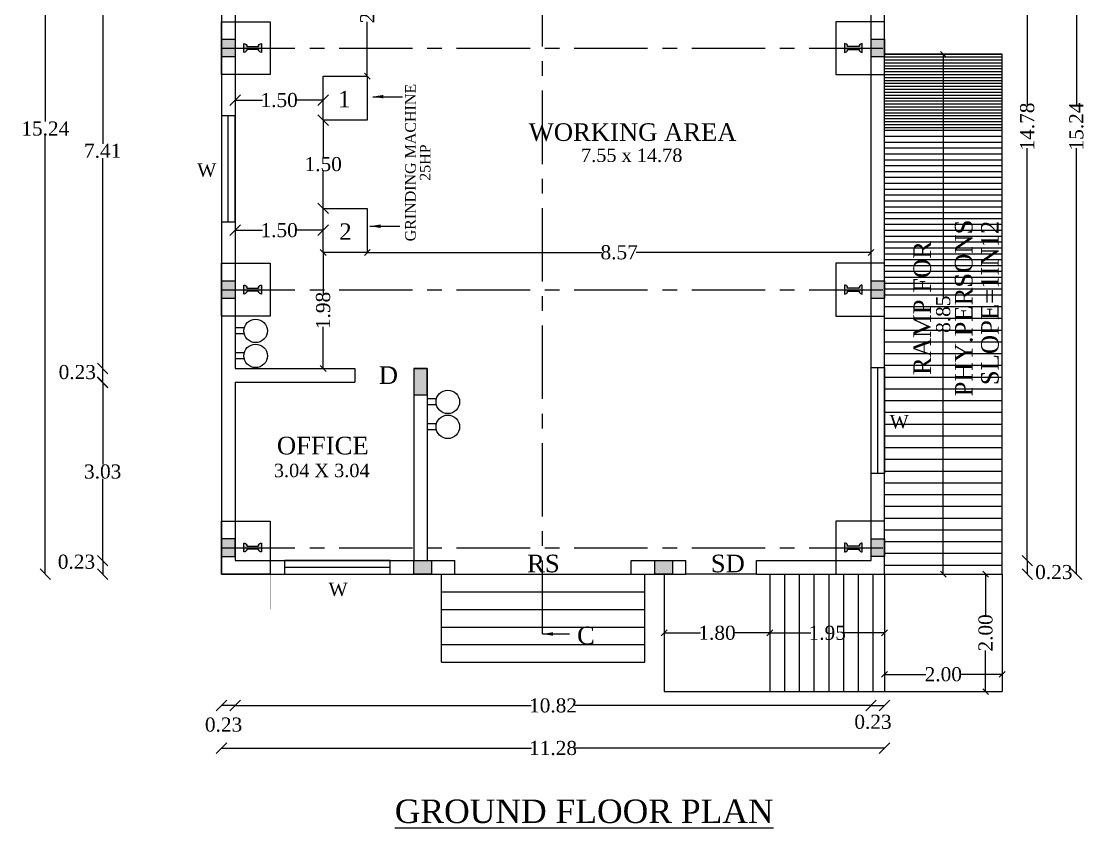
# Model space of a CAD drawing. Header units: metres. Extents: x 10791 to 12491, y -3081 to -2476.
# Drawn here: x 12421.38 to 12439.49, y -3079.96 to -3066.24 of the extents above; entities that cross this region are included whole.
import ezdxf
from ezdxf.enums import TextEntityAlignment as Align

# ---------------------------------------------------------------- set-up
doc = ezdxf.new("R2010")
doc.units = ezdxf.units.M
doc.header["$LTSCALE"] = 0.5
doc.header["$MEASUREMENT"] = 0
doc.header["$PDMODE"] = 35
doc.linetypes.add('CENTER', pattern=[2, 1.25, -0.25, 0.25, -0.25])
doc.linetypes.add('HIDDEN', pattern=[0.375, 0.25, -0.125])
doc.styles.add('Isa-', font='times.ttf')
doc.styles.get("Standard").update_dxf_attribs({"font": ''})
doc.styles.add('STYLE2', font='times.ttf')
doc.styles.get('Standard').set_extended_font_data('Arial Black')
doc.dimstyles.get("Standard").update_dxf_attribs({"dimtxt": 0.23, "dimasz": 0.18, "dimexe": 0.18, "dimexo": 0.0625, "dimgap": 0.09, "dimtad": 0, "dimtih": 1, "dimtoh": 1, "dimzin": 0, "dimdsep": 46, "dimtxsty": 'Standard', "dimblk": 'OBLIQUE', "dimcen": 0.09, "dimse1": 1, "dimse2": 1, "dimclrd": 1, "dimclrt": 3, "dimadec": 0, "dimazin": 0, "dimtfac": 1, "dimtofl": 0, "dimtmove": 0, "dimatfit": 3, "dimfxl": 0, "dimtolj": 1, "dimtzin": 0, "dimarcsym": 0})
doc.dimstyles.new('STANDARD$0', dxfattribs={"dimtxt": 0.23, "dimasz": 0.1, "dimexe": 2, "dimexo": 2, "dimgap": 0, "dimtad": 0, "dimzin": 0, "dimdsep": 46, "dimtxsty": 'Standard', "dimblk": 'OBLIQUE', "dimcen": -0.0625, "dimse1": 1, "dimse2": 1, "dimclrd": 7, "dimclre": 9, "dimclrt": 7, "dimadec": 0, "dimazin": 0, "dimtfac": 1, "dimtix": 1, "dimtofl": 0, "dimtmove": 2, "dimatfit": 3, "dimldrblk": 'OBLIQUE', "dimfxl": 0, "dimtolj": 1, "dimtzin": 0, "dimarcsym": 0})

# ---------------------------------------------------------------- blocks, each defined once
blk = doc.blocks.new('_Oblique')
at = {"color": 0, "linetype": 'ByBlock', "lineweight": -2}
blk.add_line((-0.5, -0.5), (0.5, 0.5), dxfattribs=at)
blk = doc.blocks.new('*D46')
at = {"color": 1, "lineweight": -2, "ltscale": 2}
for p, q in [((12425.019, -3067.579), (12425.486, -3067.579)), ((12426.519, -3067.579), (12426.052, -3067.579))]:
    blk.add_line(p, q, dxfattribs=at)
at = {"layer": 'Defpoints', "color": 0, "lineweight": 25, "ltscale": 2}
for p in [(12425.019, -3067.615), (12426.519, -3067.579), (12426.519, -3067.615)]:
    blk.add_point(p, dxfattribs=at)
at = {"color": 1, "lineweight": -2, "ltscale": 2, "xscale": 0.18, "yscale": 0.18, "zscale": 0.18, "rotation": 180}
blk.add_blockref('_Oblique', (12425.019, -3067.579), dxfattribs=at)
at = {"color": 1, "lineweight": -2, "ltscale": 2, "xscale": 0.18, "yscale": 0.18, "zscale": 0.18}
blk.add_blockref('_Oblique', (12426.519, -3067.579), dxfattribs=at)
at = {"color": 3, "lineweight": 25, "ltscale": 2, "insert": (12425.769, -3067.579), "char_height": 0.24, "attachment_point": 5, "style": 'STYLE2'}
blk.add_mtext('\\A1;1.50', dxfattribs=at)
blk = doc.blocks.new('*D47')
at = {"color": 1, "lineweight": -2, "ltscale": 2}
for p, q in [((12425.019, -3069.794), (12425.486, -3069.794)), ((12426.519, -3069.794), (12426.052, -3069.794))]:
    blk.add_line(p, q, dxfattribs=at)
at = {"layer": 'Defpoints', "color": 0, "lineweight": 25, "ltscale": 2}
for p in [(12425.019, -3069.819), (12426.519, -3069.794), (12426.519, -3069.819)]:
    blk.add_point(p, dxfattribs=at)
at = {"color": 1, "lineweight": -2, "ltscale": 2, "xscale": 0.18, "yscale": 0.18, "zscale": 0.18, "rotation": 180}
blk.add_blockref('_Oblique', (12425.019, -3069.794), dxfattribs=at)
at = {"color": 1, "lineweight": -2, "ltscale": 2, "xscale": 0.18, "yscale": 0.18, "zscale": 0.18}
blk.add_blockref('_Oblique', (12426.519, -3069.794), dxfattribs=at)
at = {"color": 3, "lineweight": 25, "ltscale": 2, "insert": (12425.769, -3069.794), "char_height": 0.24, "attachment_point": 5, "style": 'STYLE2'}
blk.add_mtext('\\A1;1.50', dxfattribs=at)
blk = doc.blocks.new('*D45')
at = {"color": 1, "lineweight": -2, "ltscale": 2}
for p, q in [((12426.519, -3067.919), (12426.519, -3068.547)), ((12426.519, -3069.421), (12426.519, -3068.792))]:
    blk.add_line(p, q, dxfattribs=at)
at = {"layer": 'Defpoints', "color": 0, "lineweight": 25, "ltscale": 2}
for p in [(12426.519, -3067.919), (12426.519, -3069.421), (12426.519, -3069.421)]:
    blk.add_point(p, dxfattribs=at)
at = {"color": 1, "lineweight": -2, "ltscale": 2, "xscale": 0.18, "yscale": 0.18, "zscale": 0.18}
for p, rotation in [((12426.519, -3067.919), 90), ((12426.519, -3069.421), 270)]:
    blk.add_blockref('_Oblique', p, dxfattribs=dict(at, rotation=rotation))
at = {"color": 3, "lineweight": 25, "ltscale": 2, "insert": (12426.519, -3068.67), "char_height": 0.24, "attachment_point": 5, "style": 'STYLE2'}
blk.add_mtext('\\A1;1.50', dxfattribs=at)
blk = doc.blocks.new('*D54')
at = {"color": 1, "lineweight": -2, "ltscale": 2}
for p, q in [((12438.498, -3060.638), (12438.498, -3067.66)), ((12438.498, -3075.418), (12438.498, -3068.395))]:
    blk.add_line(p, q, dxfattribs=at)
at = {"layer": 'Defpoints', "color": 0, "lineweight": 25, "ltscale": 2}
for p in [(12435.839, -3060.638), (12435.839, -3075.418), (12438.498, -3075.418)]:
    blk.add_point(p, dxfattribs=at)
at = {"color": 1, "lineweight": -2, "ltscale": 2, "xscale": 0.18, "yscale": 0.18, "zscale": 0.18}
for p, rotation in [((12438.498, -3060.638), 90), ((12438.498, -3075.418), 270)]:
    blk.add_blockref('_Oblique', p, dxfattribs=dict(at, rotation=rotation))
at = {"color": 3, "lineweight": 25, "ltscale": 2, "insert": (12438.498, -3068.028), "char_height": 0.24, "attachment_point": 5, "rotation": 90, "style": 'STYLE2'}
blk.add_mtext('\\A1;14.78', dxfattribs=at)
blk = doc.blocks.new('*D55')
at = {"color": 1, "lineweight": -2, "ltscale": 2}
blk.add_line((12438.498, -3075.418), (12438.498, -3075.648), dxfattribs=at)
at = {"layer": 'Defpoints', "color": 0, "lineweight": 25, "ltscale": 2}
for p in [(12435.839, -3075.418), (12435.839, -3075.648), (12438.498, -3075.648)]:
    blk.add_point(p, dxfattribs=at)
at = {"color": 1, "lineweight": -2, "ltscale": 2, "xscale": 0.18, "yscale": 0.18, "zscale": 0.18}
for p, rotation in [((12438.498, -3075.418), 90), ((12438.498, -3075.648), 270)]:
    blk.add_blockref('_Oblique', p, dxfattribs=dict(at, rotation=rotation))
at = {"color": 3, "lineweight": 25, "ltscale": 2, "insert": (12438.949, -3075.614), "char_height": 0.24, "attachment_point": 5, "style": 'STYLE2'}
blk.add_mtext('\\A1;0.23', dxfattribs=at)
blk = doc.blocks.new('*D56')
at = {"color": 1, "lineweight": -2, "ltscale": 2}
blk.add_line((12435.839, -3077.885), (12436.069, -3077.885), dxfattribs=at)
at = {"layer": 'Defpoints', "color": 0, "lineweight": 25, "ltscale": 2}
for p in [(12435.839, -3075.418), (12436.069, -3075.418), (12436.069, -3077.885)]:
    blk.add_point(p, dxfattribs=at)
at = {"color": 1, "lineweight": -2, "ltscale": 2, "xscale": 0.18, "yscale": 0.18, "zscale": 0.18, "rotation": 180}
blk.add_blockref('_Oblique', (12435.839, -3077.885), dxfattribs=at)
at = {"color": 1, "lineweight": -2, "ltscale": 2, "xscale": 0.18, "yscale": 0.18, "zscale": 0.18}
blk.add_blockref('_Oblique', (12436.069, -3077.885), dxfattribs=at)
at = {"color": 3, "lineweight": 25, "ltscale": 2, "insert": (12435.873, -3078.163), "char_height": 0.24, "attachment_point": 5, "style": 'STYLE2'}
blk.add_mtext('\\A1;0.23', dxfattribs=at)
blk = doc.blocks.new('*D57')
at = {"color": 1, "lineweight": -2, "ltscale": 2}
for p, q in [((12425.019, -3077.885), (12430.058, -3077.885)), ((12435.839, -3077.885), (12430.8, -3077.885))]:
    blk.add_line(p, q, dxfattribs=at)
at = {"layer": 'Defpoints', "color": 0, "lineweight": 25, "ltscale": 2}
for p in [(12425.019, -3075.418), (12435.839, -3075.418), (12425.019, -3077.885)]:
    blk.add_point(p, dxfattribs=at)
at = {"color": 1, "lineweight": -2, "ltscale": 2, "xscale": 0.18, "yscale": 0.18, "zscale": 0.18, "rotation": 180}
blk.add_blockref('_Oblique', (12425.019, -3077.885), dxfattribs=at)
at = {"color": 1, "lineweight": -2, "ltscale": 2, "xscale": 0.18, "yscale": 0.18, "zscale": 0.18}
blk.add_blockref('_Oblique', (12435.839, -3077.885), dxfattribs=at)
at = {"color": 3, "lineweight": 25, "ltscale": 2, "insert": (12430.429, -3077.885), "char_height": 0.24, "attachment_point": 5, "style": 'STYLE2'}
blk.add_mtext('\\A1;10.82', dxfattribs=at)
blk = doc.blocks.new('*D58')
at = {"color": 1, "lineweight": -2, "ltscale": 2}
blk.add_line((12425.019, -3077.885), (12424.789, -3077.885), dxfattribs=at)
at = {"layer": 'Defpoints', "color": 0, "lineweight": 25, "ltscale": 2}
for p in [(12425.019, -3075.418), (12424.789, -3075.648), (12424.789, -3077.885)]:
    blk.add_point(p, dxfattribs=at)
at = {"color": 1, "lineweight": -2, "ltscale": 2, "xscale": 0.18, "yscale": 0.18, "zscale": 0.18, "rotation": 180}
blk.add_blockref('_Oblique', (12424.789, -3077.885), dxfattribs=at)
at = {"color": 1, "lineweight": -2, "ltscale": 2, "xscale": 0.18, "yscale": 0.18, "zscale": 0.18}
blk.add_blockref('_Oblique', (12425.019, -3077.885), dxfattribs=at)
at = {"color": 3, "lineweight": 25, "ltscale": 2, "insert": (12424.824, -3078.211), "char_height": 0.24, "attachment_point": 5, "style": 'STYLE2'}
blk.add_mtext('\\A1;0.23', dxfattribs=at)
blk = doc.blocks.new('*D59')
at = {"color": 1, "lineweight": -2, "ltscale": 2}
blk.add_line((12422.767, -3075.418), (12422.767, -3075.648), dxfattribs=at)
at = {"layer": 'Defpoints', "color": 0, "lineweight": 25, "ltscale": 2}
for p in [(12425.096, -3075.418), (12422.767, -3075.648), (12425.096, -3075.648)]:
    blk.add_point(p, dxfattribs=at)
at = {"color": 1, "lineweight": -2, "ltscale": 2, "xscale": 0.18, "yscale": 0.18, "zscale": 0.18}
for p, rotation in [((12422.767, -3075.418), 90), ((12422.767, -3075.648), 270)]:
    blk.add_blockref('_Oblique', p, dxfattribs=dict(at, rotation=rotation))
at = {"color": 3, "lineweight": 25, "ltscale": 2, "insert": (12422.321, -3075.438), "char_height": 0.24, "attachment_point": 5, "style": 'STYLE2'}
blk.add_mtext('\\A1;0.23', dxfattribs=at)
blk = doc.blocks.new('*D60')
at = {"color": 1, "lineweight": -2, "ltscale": 2}
for p, q in [((12422.767, -3064.738), (12422.767, -3068.32)), ((12422.767, -3072.148), (12422.767, -3068.565))]:
    blk.add_line(p, q, dxfattribs=at)
at = {"layer": 'Defpoints', "color": 0, "lineweight": 25, "ltscale": 2}
for p in [(12422.767, -3064.738), (12425.446, -3064.738), (12425.019, -3072.148)]:
    blk.add_point(p, dxfattribs=at)
at = {"color": 1, "lineweight": -2, "ltscale": 2, "xscale": 0.18, "yscale": 0.18, "zscale": 0.18}
for p, rotation in [((12422.767, -3064.738), 90), ((12422.767, -3072.148), 270)]:
    blk.add_blockref('_Oblique', p, dxfattribs=dict(at, rotation=rotation))
at = {"color": 3, "lineweight": 25, "ltscale": 2, "insert": (12422.767, -3068.443), "char_height": 0.24, "attachment_point": 5, "style": 'STYLE2'}
blk.add_mtext('\\A1;7.41', dxfattribs=at)
blk = doc.blocks.new('*D66')
at = {"color": 1, "lineweight": -2, "ltscale": 2}
blk.add_line((12422.767, -3072.378), (12422.767, -3072.148), dxfattribs=at)
at = {"layer": 'Defpoints', "color": 0, "lineweight": 25, "ltscale": 2}
for p in [(12422.767, -3072.148), (12425.019, -3072.148), (12425.019, -3072.378)]:
    blk.add_point(p, dxfattribs=at)
at = {"color": 1, "lineweight": -2, "ltscale": 2, "xscale": 0.18, "yscale": 0.18, "zscale": 0.18}
for p, rotation in [((12422.767, -3072.148), 90), ((12422.767, -3072.378), 270)]:
    blk.add_blockref('_Oblique', p, dxfattribs=dict(at, rotation=rotation))
at = {"color": 3, "lineweight": 25, "ltscale": 2, "insert": (12422.335, -3072.21), "char_height": 0.24, "attachment_point": 5, "style": 'STYLE2'}
blk.add_mtext('\\A1;0.23', dxfattribs=at)
blk = doc.blocks.new('*D67')
at = {"color": 1, "lineweight": -2, "ltscale": 2}
for p, q in [((12422.767, -3072.388), (12422.767, -3073.78)), ((12422.767, -3075.418), (12422.767, -3074.025))]:
    blk.add_line(p, q, dxfattribs=at)
at = {"layer": 'Defpoints', "color": 0, "lineweight": 25, "ltscale": 2}
for p in [(12425.019, -3072.388), (12422.767, -3075.418), (12425.096, -3075.418)]:
    blk.add_point(p, dxfattribs=at)
at = {"color": 1, "lineweight": -2, "ltscale": 2, "xscale": 0.18, "yscale": 0.18, "zscale": 0.18}
for p, rotation in [((12422.767, -3072.388), 90), ((12422.767, -3075.418), 270)]:
    blk.add_blockref('_Oblique', p, dxfattribs=dict(at, rotation=rotation))
at = {"color": 3, "lineweight": 25, "ltscale": 2, "insert": (12422.767, -3073.903), "char_height": 0.24, "attachment_point": 5, "style": 'STYLE2'}
blk.add_mtext('\\A1;3.03', dxfattribs=at)
blk = doc.blocks.new('*D69')
at = {"color": 1, "lineweight": -2, "ltscale": 2}
for p, q in [((12439.334, -3060.408), (12439.334, -3067.656)), ((12439.334, -3075.648), (12439.334, -3068.399))]:
    blk.add_line(p, q, dxfattribs=at)
at = {"layer": 'Defpoints', "color": 0, "lineweight": 25, "ltscale": 2}
for p in [(12436.069, -3060.408), (12436.069, -3075.648), (12439.334, -3075.648)]:
    blk.add_point(p, dxfattribs=at)
at = {"color": 1, "lineweight": -2, "ltscale": 2, "xscale": 0.18, "yscale": 0.18, "zscale": 0.18}
for p, rotation in [((12439.334, -3060.408), 90), ((12439.334, -3075.648), 270)]:
    blk.add_blockref('_Oblique', p, dxfattribs=dict(at, rotation=rotation))
at = {"color": 3, "lineweight": 25, "ltscale": 2, "insert": (12439.334, -3068.028), "char_height": 0.24, "attachment_point": 5, "rotation": 90, "style": 'STYLE2'}
blk.add_mtext('\\A1;15.24', dxfattribs=at)
blk = doc.blocks.new('*D70')
at = {"color": 1, "lineweight": -2, "ltscale": 2}
for p, q in [((12424.789, -3078.609), (12430.061, -3078.609)), ((12436.069, -3078.609), (12430.797, -3078.609))]:
    blk.add_line(p, q, dxfattribs=at)
at = {"layer": 'Defpoints', "color": 0, "lineweight": 25, "ltscale": 2}
for p in [(12424.789, -3075.648), (12436.069, -3075.648), (12436.069, -3078.609)]:
    blk.add_point(p, dxfattribs=at)
at = {"color": 1, "lineweight": -2, "ltscale": 2, "xscale": 0.18, "yscale": 0.18, "zscale": 0.18, "rotation": 180}
blk.add_blockref('_Oblique', (12424.789, -3078.609), dxfattribs=at)
at = {"color": 1, "lineweight": -2, "ltscale": 2, "xscale": 0.18, "yscale": 0.18, "zscale": 0.18}
blk.add_blockref('_Oblique', (12436.069, -3078.609), dxfattribs=at)
at = {"color": 3, "lineweight": 25, "ltscale": 2, "insert": (12430.429, -3078.609), "char_height": 0.24, "attachment_point": 5, "style": 'STYLE2'}
blk.add_mtext('\\A1;11.28', dxfattribs=at)
blk = doc.blocks.new('*D71')
at = {"color": 1, "lineweight": -2, "ltscale": 2}
for p, q in [((12421.791, -3060.408), (12421.791, -3067.942)), ((12421.791, -3075.648), (12421.791, -3068.187))]:
    blk.add_line(p, q, dxfattribs=at)
at = {"layer": 'Defpoints', "color": 0, "lineweight": 25, "ltscale": 2}
for p in [(12421.791, -3060.408), (12424.789, -3060.408), (12424.789, -3075.648)]:
    blk.add_point(p, dxfattribs=at)
at = {"color": 1, "lineweight": -2, "ltscale": 2, "xscale": 0.18, "yscale": 0.18, "zscale": 0.18}
for p, rotation in [((12421.791, -3060.408), 90), ((12421.791, -3075.648), 270)]:
    blk.add_blockref('_Oblique', p, dxfattribs=dict(at, rotation=rotation))
at = {"color": 3, "lineweight": 25, "ltscale": 2, "insert": (12421.791, -3068.064), "char_height": 0.24, "attachment_point": 5, "style": 'STYLE2'}
blk.add_mtext('\\A1;15.24', dxfattribs=at)
blk = doc.blocks.new('*D94')
at = {"color": 7, "lineweight": -2, "ltscale": 2}
for p, q in [((12434.119, -3076.648), (12434.816, -3076.648)), ((12436.069, -3076.648), (12435.372, -3076.648))]:
    blk.add_line(p, q, dxfattribs=at)
at = {"layer": 'Defpoints', "color": 0, "lineweight": 25, "ltscale": 2}
for p in [(12434.119, -3076.648), (12436.069, -3076.648), (12436.069, -3076.648)]:
    blk.add_point(p, dxfattribs=at)
at = {"color": 7, "lineweight": -2, "ltscale": 2, "xscale": 0.1, "yscale": 0.1, "zscale": 0.1, "rotation": 180}
blk.add_blockref('_Oblique', (12434.119, -3076.648), dxfattribs=at)
at = {"color": 7, "lineweight": -2, "ltscale": 2, "xscale": 0.1, "yscale": 0.1, "zscale": 0.1}
blk.add_blockref('_Oblique', (12436.069, -3076.648), dxfattribs=at)
at = {"color": 7, "lineweight": 25, "ltscale": 2, "insert": (12435.094, -3076.648), "char_height": 0.24, "attachment_point": 5, "style": 'STYLE2'}
blk.add_mtext('\\A1;1.95', dxfattribs=at)
blk = doc.blocks.new('*D95')
at = {"color": 7, "lineweight": -2, "ltscale": 2}
for p, q in [((12432.319, -3076.648), (12432.936, -3076.648)), ((12434.119, -3076.648), (12433.502, -3076.648))]:
    blk.add_line(p, q, dxfattribs=at)
at = {"layer": 'Defpoints', "color": 0, "lineweight": 25, "ltscale": 2}
for p in [(12432.319, -3076.648), (12432.319, -3076.648), (12434.119, -3076.648)]:
    blk.add_point(p, dxfattribs=at)
at = {"color": 7, "lineweight": -2, "ltscale": 2, "xscale": 0.1, "yscale": 0.1, "zscale": 0.1, "rotation": 180}
blk.add_blockref('_Oblique', (12432.319, -3076.648), dxfattribs=at)
at = {"color": 7, "lineweight": -2, "ltscale": 2, "xscale": 0.1, "yscale": 0.1, "zscale": 0.1}
blk.add_blockref('_Oblique', (12434.119, -3076.648), dxfattribs=at)
at = {"color": 7, "lineweight": 25, "ltscale": 2, "insert": (12433.219, -3076.648), "char_height": 0.24, "attachment_point": 5, "style": 'STYLE2'}
blk.add_mtext('\\A1;1.80', dxfattribs=at)
blk = doc.blocks.new('*D96')
at = {"color": 7, "lineweight": -2, "ltscale": 2}
for p, q in [((12437.069, -3066.798), (12437.069, -3070.935)), ((12437.069, -3075.648), (12437.069, -3071.51))]:
    blk.add_line(p, q, dxfattribs=at)
at = {"layer": 'Defpoints', "color": 0, "lineweight": 25, "ltscale": 2}
for p in [(12437.069, -3066.798), (12437.069, -3066.798), (12437.069, -3075.648)]:
    blk.add_point(p, dxfattribs=at)
at = {"color": 7, "lineweight": -2, "ltscale": 2, "xscale": 0.1, "yscale": 0.1, "zscale": 0.1}
for p, rotation in [((12437.069, -3066.798), 90), ((12437.069, -3075.648), 270)]:
    blk.add_blockref('_Oblique', p, dxfattribs=dict(at, rotation=rotation))
at = {"color": 7, "lineweight": 25, "ltscale": 2, "insert": (12437.069, -3071.223), "char_height": 0.24, "attachment_point": 5, "rotation": 90, "style": 'STYLE2'}
blk.add_mtext('\\A1;8.85', dxfattribs=at)
blk = doc.blocks.new('*D97')
at = {"color": 7, "lineweight": -2, "ltscale": 2}
for p, q in [((12436.069, -3077.354), (12436.769, -3077.354)), ((12438.069, -3077.354), (12437.369, -3077.354))]:
    blk.add_line(p, q, dxfattribs=at)
at = {"layer": 'Defpoints', "color": 0, "lineweight": 25, "ltscale": 2}
for p in [(12438.069, -3077.354), (12436.069, -3077.648), (12438.069, -3077.648)]:
    blk.add_point(p, dxfattribs=at)
at = {"color": 7, "lineweight": -2, "ltscale": 2, "xscale": 0.1, "yscale": 0.1, "zscale": 0.1, "rotation": 180}
blk.add_blockref('_Oblique', (12436.069, -3077.354), dxfattribs=at)
at = {"color": 7, "lineweight": -2, "ltscale": 2, "xscale": 0.1, "yscale": 0.1, "zscale": 0.1}
blk.add_blockref('_Oblique', (12438.069, -3077.354), dxfattribs=at)
at = {"color": 7, "lineweight": 25, "ltscale": 2, "insert": (12437.069, -3077.354), "char_height": 0.24, "attachment_point": 5, "style": 'STYLE2'}
blk.add_mtext('\\A1;2.00', dxfattribs=at)
blk = doc.blocks.new('*D98')
at = {"color": 7, "lineweight": -2, "ltscale": 2}
for p, q in [((12437.789, -3075.648), (12437.789, -3076.348)), ((12437.789, -3077.648), (12437.789, -3076.948))]:
    blk.add_line(p, q, dxfattribs=at)
at = {"layer": 'Defpoints', "color": 0, "lineweight": 25, "ltscale": 2}
for p in [(12438.069, -3075.648), (12437.789, -3077.648), (12438.069, -3077.648)]:
    blk.add_point(p, dxfattribs=at)
at = {"color": 7, "lineweight": -2, "ltscale": 2, "xscale": 0.1, "yscale": 0.1, "zscale": 0.1}
for p, rotation in [((12437.789, -3075.648), 90), ((12437.789, -3077.648), 270)]:
    blk.add_blockref('_Oblique', p, dxfattribs=dict(at, rotation=rotation))
at = {"color": 7, "lineweight": 25, "ltscale": 2, "insert": (12437.789, -3076.648), "char_height": 0.24, "attachment_point": 5, "rotation": 90, "style": 'STYLE2'}
blk.add_mtext('\\A1;2.00', dxfattribs=at)
blk = doc.blocks.new('*D99')
at = {"color": 7, "lineweight": -2, "ltscale": 2}
for p, q in [((12427.269, -3064.738), (12427.269, -3065.661)), ((12427.269, -3067.169), (12427.269, -3066.245))]:
    blk.add_line(p, q, dxfattribs=at)
at = {"layer": 'Defpoints', "color": 0, "lineweight": 25, "ltscale": 2}
for p in [(12427.269, -3064.738), (12427.269, -3064.738), (12427.269, -3067.169)]:
    blk.add_point(p, dxfattribs=at)
at = {"color": 7, "lineweight": -2, "ltscale": 2, "xscale": 0.1, "yscale": 0.1, "zscale": 0.1}
for p, rotation in [((12427.269, -3064.738), 90), ((12427.269, -3067.169), 270)]:
    blk.add_blockref('_Oblique', p, dxfattribs=dict(at, rotation=rotation))
at = {"color": 7, "lineweight": 25, "ltscale": 2, "insert": (12427.269, -3065.953), "char_height": 0.24, "attachment_point": 5, "rotation": 90, "style": 'STYLE2'}
blk.add_mtext('\\A1;2.43', dxfattribs=at)
blk = doc.blocks.new('*D100')
at = {"color": 7, "lineweight": -2, "ltscale": 2}
for p, q in [((12426.519, -3070.171), (12426.519, -3070.88)), ((12426.519, -3072.148), (12426.519, -3071.438))]:
    blk.add_line(p, q, dxfattribs=at)
at = {"layer": 'Defpoints', "color": 0, "lineweight": 25, "ltscale": 2}
for p in [(12426.519, -3070.171), (12426.519, -3072.148), (12426.519, -3072.148)]:
    blk.add_point(p, dxfattribs=at)
at = {"color": 7, "lineweight": -2, "ltscale": 2, "xscale": 0.1, "yscale": 0.1, "zscale": 0.1}
for p, rotation in [((12426.519, -3070.171), 90), ((12426.519, -3072.148), 270)]:
    blk.add_blockref('_Oblique', p, dxfattribs=dict(at, rotation=rotation))
at = {"color": 7, "lineweight": 25, "ltscale": 2, "insert": (12426.519, -3071.159), "char_height": 0.24, "attachment_point": 5, "rotation": 90, "style": 'STYLE2'}
blk.add_mtext('\\A1;1.98', dxfattribs=at)
blk = doc.blocks.new('*D101')
at = {"color": 7, "lineweight": -2, "ltscale": 2}
for p, q in [((12427.269, -3070.171), (12431.262, -3070.171)), ((12435.839, -3070.171), (12431.845, -3070.171))]:
    blk.add_line(p, q, dxfattribs=at)
at = {"layer": 'Defpoints', "color": 0, "lineweight": 25, "ltscale": 2}
for p in [(12427.269, -3070.171), (12435.839, -3070.171), (12435.839, -3070.171)]:
    blk.add_point(p, dxfattribs=at)
at = {"color": 7, "lineweight": -2, "ltscale": 2, "xscale": 0.1, "yscale": 0.1, "zscale": 0.1, "rotation": 180}
blk.add_blockref('_Oblique', (12427.269, -3070.171), dxfattribs=at)
at = {"color": 7, "lineweight": -2, "ltscale": 2, "xscale": 0.1, "yscale": 0.1, "zscale": 0.1}
blk.add_blockref('_Oblique', (12435.839, -3070.171), dxfattribs=at)
at = {"color": 7, "lineweight": 25, "ltscale": 2, "insert": (12431.554, -3070.171), "char_height": 0.24, "attachment_point": 5, "style": 'STYLE2'}
blk.add_mtext('\\A1;8.57', dxfattribs=at)

msp = doc.modelspace()

# ---------------------------------------------------------------- hatches: boundary and pattern name
at = {"lineweight": 25, "ltscale": 2}
for color, points in [(1, [(12425.019, -3066.541), (12424.789, -3066.541), (12424.789, -3066.841), (12425.019, -3066.841)]), (2, [(12425.169, -3066.616, -0.328249), (12425.219, -3066.648), (12425.219, -3066.667), (12425.419, -3066.667), (12425.419, -3066.648, -0.328249), (12425.469, -3066.616), (12425.469, -3066.766, -0.328249), (12425.419, -3066.734), (12425.419, -3066.717), (12425.219, -3066.717), (12425.219, -3066.734, -0.328249), (12425.169, -3066.766)]), (2, [(12435.689, -3066.616, 0.328249), (12435.639, -3066.648), (12435.639, -3066.667), (12435.439, -3066.667), (12435.439, -3066.648, 0.328249), (12435.389, -3066.616), (12435.389, -3066.766, 0.328249), (12435.439, -3066.734), (12435.439, -3066.717), (12435.639, -3066.717), (12435.639, -3066.734, 0.328249), (12435.689, -3066.766)]), (1, [(12436.069, -3066.541), (12435.839, -3066.541), (12435.839, -3066.841), (12436.069, -3066.841)]), (1, [(12425.019, -3070.654), (12424.789, -3070.654), (12424.789, -3070.954), (12425.019, -3070.954)]), (2, [(12425.169, -3070.729, -0.328249), (12425.219, -3070.761), (12425.219, -3070.78), (12425.419, -3070.78), (12425.419, -3070.761, -0.328249), (12425.469, -3070.729), (12425.469, -3070.879, -0.328249), (12425.419, -3070.847), (12425.419, -3070.83), (12425.219, -3070.83), (12425.219, -3070.847, -0.328249), (12425.169, -3070.879)]), (2, [(12435.689, -3070.729, 0.328249), (12435.639, -3070.761), (12435.639, -3070.78), (12435.439, -3070.78), (12435.439, -3070.761, 0.328249), (12435.389, -3070.729), (12435.389, -3070.879, 0.328249), (12435.439, -3070.847), (12435.439, -3070.83), (12435.639, -3070.83), (12435.639, -3070.847, 0.328249), (12435.689, -3070.879)]), (1, [(12436.069, -3070.654), (12435.839, -3070.654), (12435.839, -3070.954), (12436.069, -3070.954)]), (1, [(12428.289, -3072.148), (12428.059, -3072.148), (12428.059, -3072.598), (12428.289, -3072.598)]), (1, [(12424.789, -3075.045), (12425.019, -3075.045), (12425.019, -3075.345), (12424.789, -3075.345)]), (2, [(12425.169, -3075.12, -0.328249), (12425.219, -3075.152), (12425.219, -3075.171), (12425.419, -3075.171), (12425.419, -3075.152, -0.328249), (12425.469, -3075.12), (12425.469, -3075.27, -0.328249), (12425.419, -3075.239), (12425.419, -3075.221), (12425.219, -3075.221), (12425.219, -3075.239, -0.328249), (12425.169, -3075.27)]), (2, [(12435.689, -3075.12, 0.328249), (12435.639, -3075.152), (12435.639, -3075.171), (12435.439, -3075.171), (12435.439, -3075.152, 0.328249), (12435.389, -3075.12), (12435.389, -3075.27, 0.328249), (12435.439, -3075.239), (12435.439, -3075.221), (12435.639, -3075.221), (12435.639, -3075.239, 0.328249), (12435.689, -3075.27)]), (1, [(12436.069, -3075.045), (12435.839, -3075.045), (12435.839, -3075.345), (12436.069, -3075.345)]), (1, [(12428.059, -3075.418), (12428.059, -3075.648), (12428.359, -3075.648), (12428.359, -3075.418)]), (1, [(12432.159, -3075.418), (12432.159, -3075.648), (12432.459, -3075.648), (12432.459, -3075.418)])]:
    msp.add_hatch(color=color, dxfattribs=at).paths.add_polyline_path(points)

# ---------------------------------------------------------------- linework, layer by layer
at = {"color": 4, "linetype": 'CENTER', "lineweight": -2, "ltscale": 2}
msp.add_line((12430.251, -3076.666), (12430.251, -3059.268), dxfattribs=at)
at = {"color": 2, "lineweight": 25, "ltscale": 2}
for p, q in [((12424.789, -3060.408), (12424.789, -3075.648)), ((12435.839, -3075.418), (12435.839, -3064.412)), ((12436.069, -3075.648), (12436.069, -3064.412)), ((12425.019, -3064.738), (12425.019, -3072.148)), ((12424.904, -3069.648), (12424.904, -3067.848)), ((12425.019, -3072.148), (12427.059, -3072.148)), ((12427.059, -3072.148), (12427.059, -3072.378)), ((12428.059, -3072.148), (12428.059, -3075.418)), ((12428.059, -3072.148), (12428.289, -3072.148)), ((12428.289, -3072.148), (12428.289, -3075.418)), ((12435.954, -3073.932), (12435.954, -3072.132)), ((12425.019, -3072.378), (12425.019, -3075.418)), ((12425.019, -3072.378), (12427.059, -3072.378)), ((12425.019, -3075.418), (12428.059, -3075.418)), ((12427.658, -3075.533), (12425.858, -3075.533)), ((12428.289, -3075.418), (12428.759, -3075.418)), ((12428.759, -3075.648), (12428.759, -3075.418)), ((12431.759, -3075.418), (12432.689, -3075.418)), ((12431.759, -3075.648), (12431.759, -3075.418)), ((12432.689, -3075.648), (12432.689, -3075.418)), ((12433.889, -3075.648), (12433.889, -3075.418)), ((12433.889, -3075.418), (12435.839, -3075.418)), ((12424.789, -3075.648), (12428.759, -3075.648)), ((12431.759, -3075.648), (12432.689, -3075.648)), ((12433.889, -3075.648), (12436.069, -3075.648))]:
    msp.add_line(p, q, dxfattribs=at)
at = {"color": 7, "linetype": 'CENTER', "lineweight": -2, "ltscale": 2}
for p, q in [((12424.789, -3066.693), (12436.069, -3066.693)), ((12424.789, -3070.806), (12436.069, -3070.806)), ((12424.789, -3075.198), (12436.069, -3075.198))]:
    msp.add_line(p, q, dxfattribs=at)
at = {"lineweight": 25, "ltscale": 2}
for p, q in [((12436.069, -3066.798), (12438.069, -3066.798)), ((12438.069, -3066.798), (12436.069, -3066.798)), ((12438.069, -3075.648), (12438.069, -3066.798)), ((12438.069, -3066.848), (12436.069, -3066.848)), ((12438.069, -3066.898), (12436.069, -3066.898)), ((12438.069, -3066.948), (12436.069, -3066.948)), ((12438.069, -3066.998), (12436.069, -3066.998)), ((12438.069, -3067.048), (12436.069, -3067.048)), ((12438.069, -3067.098), (12436.069, -3067.098)), ((12438.069, -3067.148), (12436.069, -3067.148)), ((12438.069, -3067.198), (12436.069, -3067.198)), ((12438.069, -3067.248), (12436.069, -3067.248)), ((12438.069, -3067.298), (12436.069, -3067.298)), ((12438.069, -3067.348), (12436.069, -3067.348)), ((12438.069, -3067.398), (12436.069, -3067.398)), ((12438.069, -3067.448), (12436.069, -3067.448)), ((12438.069, -3067.498), (12436.069, -3067.498)), ((12438.069, -3067.548), (12436.069, -3067.548)), ((12438.069, -3067.598), (12436.069, -3067.598)), ((12438.069, -3067.648), (12436.069, -3067.648)), ((12438.069, -3067.698), (12436.069, -3067.698)), ((12438.069, -3067.748), (12436.069, -3067.748)), ((12438.069, -3067.798), (12436.069, -3067.798)), ((12438.069, -3067.848), (12436.069, -3067.848)), ((12438.069, -3067.898), (12436.069, -3067.898)), ((12438.069, -3067.948), (12436.069, -3067.948)), ((12438.069, -3067.998), (12436.069, -3067.998)), ((12438.069, -3067.998), (12436.069, -3067.998)), ((12438.069, -3068.048), (12436.069, -3068.048)), ((12438.069, -3068.098), (12436.069, -3068.098)), ((12438.069, -3068.198), (12436.069, -3068.198)), ((12438.069, -3068.298), (12436.069, -3068.298)), ((12438.069, -3068.398), (12436.069, -3068.398)), ((12438.069, -3068.498), (12436.069, -3068.498)), ((12438.069, -3068.598), (12436.069, -3068.598)), ((12438.069, -3068.698), (12436.069, -3068.698)), ((12438.069, -3068.798), (12436.069, -3068.798)), ((12438.069, -3068.898), (12436.069, -3068.898)), ((12438.069, -3068.998), (12436.069, -3068.998)), ((12438.069, -3069.098), (12436.069, -3069.098)), ((12438.069, -3069.198), (12436.069, -3069.198)), ((12438.069, -3069.298), (12436.069, -3069.298)), ((12438.069, -3069.398), (12436.069, -3069.398)), ((12438.069, -3069.498), (12436.069, -3069.498)), ((12438.069, -3069.598), (12436.069, -3069.598)), ((12438.069, -3069.698), (12436.069, -3069.698)), ((12438.069, -3069.798), (12436.069, -3069.798)), ((12438.069, -3069.898), (12436.069, -3069.898)), ((12438.069, -3069.998), (12436.069, -3069.998)), ((12438.069, -3070.098), (12436.069, -3070.098)), ((12438.069, -3070.198), (12436.069, -3070.198)), ((12438.069, -3070.298), (12436.069, -3070.298)), ((12438.069, -3070.398), (12436.069, -3070.398)), ((12438.069, -3070.498), (12436.069, -3070.498)), ((12438.069, -3070.598), (12436.069, -3070.598)), ((12438.069, -3070.698), (12436.069, -3070.698)), ((12438.069, -3070.798), (12436.069, -3070.798)), ((12438.069, -3070.898), (12436.069, -3070.898)), ((12438.069, -3071.098), (12436.069, -3071.098)), ((12438.069, -3071.298), (12436.069, -3071.298)), ((12438.069, -3071.498), (12436.069, -3071.498)), ((12438.069, -3071.698), (12436.069, -3071.698)), ((12438.069, -3071.898), (12436.069, -3071.898)), ((12438.069, -3072.098), (12436.069, -3072.098)), ((12438.069, -3072.298), (12436.069, -3072.298)), ((12438.069, -3072.498), (12436.069, -3072.498)), ((12438.069, -3072.698), (12436.069, -3072.698)), ((12438.069, -3072.898), (12436.069, -3072.898)), ((12438.069, -3073.098), (12436.069, -3073.098)), ((12438.069, -3073.298), (12436.069, -3073.298)), ((12438.069, -3073.498), (12436.069, -3073.498)), ((12438.069, -3073.698), (12436.069, -3073.698)), ((12438.069, -3073.898), (12436.069, -3073.898)), ((12438.069, -3074.098), (12436.069, -3074.098)), ((12438.069, -3074.298), (12436.069, -3074.298)), ((12438.069, -3074.498), (12436.069, -3074.498)), ((12438.069, -3074.698), (12436.069, -3074.698)), ((12438.069, -3074.898), (12436.069, -3074.898)), ((12438.069, -3075.098), (12436.069, -3075.098)), ((12438.069, -3075.298), (12436.069, -3075.298)), ((12438.069, -3075.498), (12436.069, -3075.498)), ((12432.319, -3075.648), (12432.319, -3077.648)), ((12433.889, -3075.648), (12432.689, -3075.648)), ((12434.119, -3075.648), (12434.119, -3077.648)), ((12434.119, -3075.648), (12434.119, -3077.648)), ((12434.369, -3075.648), (12434.369, -3077.648)), ((12434.619, -3075.648), (12434.619, -3077.648)), ((12434.869, -3075.648), (12434.869, -3077.648)), ((12435.119, -3075.648), (12435.119, -3077.648)), ((12435.369, -3075.648), (12435.369, -3077.648)), ((12435.619, -3075.648), (12435.619, -3077.648)), ((12435.869, -3075.648), (12435.869, -3077.648)), ((12436.069, -3075.648), (12438.069, -3075.648)), ((12436.069, -3075.648), (12436.069, -3077.648)), ((12438.069, -3075.648), (12438.069, -3077.648)), ((12432.319, -3077.648), (12438.069, -3077.648))]:
    msp.add_line(p, q, dxfattribs=at)
at = {"linetype": 'ByBlock', "lineweight": -2, "ltscale": 2}
for p, q in [((12425.175, -3071.457), (12425.019, -3071.457)), ((12425.175, -3071.557), (12425.019, -3071.557)), ((12425.175, -3071.882), (12425.019, -3071.882)), ((12425.175, -3071.982), (12425.019, -3071.982)), ((12428.445, -3072.665), (12428.289, -3072.665)), ((12428.445, -3072.765), (12428.289, -3072.765)), ((12428.445, -3073.09), (12428.289, -3073.09)), ((12428.445, -3073.19), (12428.289, -3073.19))]:
    msp.add_line(p, q, dxfattribs=at)
at = {"color": 1, "lineweight": 25, "ltscale": 2}
for p, q in [((12428.529, -3077.148), (12428.529, -3075.648)), ((12428.759, -3075.648), (12431.759, -3075.648)), ((12431.989, -3077.148), (12431.989, -3075.648)), ((12428.529, -3075.948), (12431.989, -3075.948)), ((12428.529, -3076.248), (12431.989, -3076.248)), ((12428.529, -3076.548), (12431.989, -3076.548)), ((12428.529, -3076.848), (12431.989, -3076.848)), ((12428.529, -3077.148), (12431.989, -3077.148))]:
    msp.add_line(p, q, dxfattribs=at)
at = {"color": 31}
for points in [[(12424.789, -3067.143), (12424.789, -3066.243), (12425.619, -3066.243), (12425.619, -3067.143)], [(12436.069, -3067.143), (12436.069, -3066.243), (12435.239, -3066.243), (12435.239, -3067.143)], [(12424.789, -3071.256), (12424.789, -3070.356), (12425.619, -3070.356), (12425.619, -3071.256)], [(12436.069, -3071.256), (12436.069, -3070.356), (12435.239, -3070.356), (12435.239, -3071.256)], [(12424.789, -3075.648), (12424.789, -3074.748), (12425.619, -3074.748), (12425.619, -3075.648)], [(12436.069, -3075.648), (12436.069, -3074.748), (12435.239, -3074.748), (12435.239, -3075.648)]]:
    msp.add_lwpolyline(points, close=True, dxfattribs=at)
at = {"color": 1, "lineweight": 25, "ltscale": 2}
for points in [[(12424.789, -3066.541), (12425.019, -3066.541), (12425.019, -3066.841), (12424.789, -3066.841)], [(12435.839, -3066.541), (12436.069, -3066.541), (12436.069, -3066.841), (12435.839, -3066.841)], [(12424.789, -3070.654), (12425.019, -3070.654), (12425.019, -3070.954), (12424.789, -3070.954)], [(12435.839, -3070.654), (12436.069, -3070.654), (12436.069, -3070.954), (12435.839, -3070.954)], [(12428.289, -3072.148), (12428.059, -3072.148), (12428.059, -3072.598), (12428.289, -3072.598)], [(12425.019, -3075.045), (12424.789, -3075.045), (12424.789, -3075.345), (12425.019, -3075.345)], [(12435.839, -3075.045), (12436.069, -3075.045), (12436.069, -3075.345), (12435.839, -3075.345)], [(12428.059, -3075.648), (12428.059, -3075.418), (12428.359, -3075.418), (12428.359, -3075.648)], [(12432.159, -3075.648), (12432.159, -3075.418), (12432.459, -3075.418), (12432.459, -3075.648)]]:
    msp.add_lwpolyline(points, close=True, dxfattribs=at)
for points in [[(12425.169, -3066.616, -0.328249), (12425.219, -3066.648), (12425.219, -3066.667), (12425.419, -3066.667), (12425.419, -3066.648, -0.328249), (12425.469, -3066.616), (12425.469, -3066.766, -0.328249), (12425.419, -3066.734), (12425.419, -3066.717), (12425.219, -3066.717), (12425.219, -3066.734, -0.328249), (12425.169, -3066.766)], [(12435.689, -3066.616, 0.328249), (12435.639, -3066.648), (12435.639, -3066.667), (12435.439, -3066.667), (12435.439, -3066.648, 0.328249), (12435.389, -3066.616), (12435.389, -3066.766, 0.328249), (12435.439, -3066.734), (12435.439, -3066.717), (12435.639, -3066.717), (12435.639, -3066.734, 0.328249), (12435.689, -3066.766)], [(12425.169, -3070.729, -0.328249), (12425.219, -3070.761), (12425.219, -3070.78), (12425.419, -3070.78), (12425.419, -3070.761, -0.328249), (12425.469, -3070.729), (12425.469, -3070.879, -0.328249), (12425.419, -3070.847), (12425.419, -3070.83), (12425.219, -3070.83), (12425.219, -3070.847, -0.328249), (12425.169, -3070.879)], [(12435.689, -3070.729, 0.328249), (12435.639, -3070.761), (12435.639, -3070.78), (12435.439, -3070.78), (12435.439, -3070.761, 0.328249), (12435.389, -3070.729), (12435.389, -3070.879, 0.328249), (12435.439, -3070.847), (12435.439, -3070.83), (12435.639, -3070.83), (12435.639, -3070.847, 0.328249), (12435.689, -3070.879)], [(12425.169, -3075.12, -0.328249), (12425.219, -3075.152), (12425.219, -3075.171), (12425.419, -3075.171), (12425.419, -3075.152, -0.328249), (12425.469, -3075.12), (12425.469, -3075.27, -0.328249), (12425.419, -3075.239), (12425.419, -3075.221), (12425.219, -3075.221), (12425.219, -3075.239, -0.328249), (12425.169, -3075.27)], [(12435.689, -3075.12, 0.328249), (12435.639, -3075.152), (12435.639, -3075.171), (12435.439, -3075.171), (12435.439, -3075.152, 0.328249), (12435.389, -3075.12), (12435.389, -3075.27, 0.328249), (12435.439, -3075.239), (12435.439, -3075.221), (12435.639, -3075.221), (12435.639, -3075.239, 0.328249), (12435.689, -3075.27)]]:
    msp.add_lwpolyline(points, format="xyb", close=True, dxfattribs=at)
at = {"lineweight": 25, "ltscale": 2}
for points in [[(12426.519, -3067.169), (12427.269, -3067.169), (12427.269, -3067.919), (12426.519, -3067.919)], [(12426.519, -3069.421), (12427.269, -3069.421), (12427.269, -3070.171), (12426.519, -3070.171)]]:
    msp.add_lwpolyline(points, close=True, dxfattribs=at)
at = {"color": 2, "linetype": 'HIDDEN', "lineweight": 25, "const_width": 0.001}
for points in [[(12424.789, -3067.618), (12424.189, -3067.618), (12424.189, -3069.878), (12424.789, -3069.878)], [(12436.069, -3071.902), (12436.669, -3071.902), (12436.669, -3074.162), (12436.069, -3074.162)], [(12425.628, -3075.648), (12425.628, -3076.248), (12427.888, -3076.248), (12427.888, -3075.648)], [(12428.529, -3075.648), (12428.529, -3076.248), (12432.309, -3076.248), (12432.309, -3075.648)]]:
    msp.add_lwpolyline(points, dxfattribs=at)
at = {"color": 2, "lineweight": 25, "ltscale": 0.25}
for points in [[(12425.019, -3067.848), (12424.789, -3067.848), (12424.789, -3069.648), (12425.019, -3069.648)], [(12435.839, -3072.132), (12436.069, -3072.132), (12436.069, -3073.932), (12435.839, -3073.932)], [(12425.858, -3075.418), (12425.858, -3075.648), (12427.658, -3075.648), (12427.658, -3075.418)]]:
    msp.add_lwpolyline(points, close=True, dxfattribs=at)
at = {"linetype": 'ByBlock', "lineweight": -2, "ltscale": 2}
for centre in [(12425.369, -3071.507), (12425.369, -3071.932), (12428.639, -3072.715), (12428.639, -3073.14)]:
    msp.add_circle(centre, 0.2, dxfattribs=at)

# ---------------------------------------------------------------- texts
at = {"color": 3, "style": 'STYLE2'}
for s, height, p in [('GRINDING MACHINE', 0.18, (12428.093, -3068.642)), ('25HP', 0.18, (12428.343, -3068.642)), ('PHY.PERSONS', 0.3, (12437.566, -3071.117)), ('RAMP FOR', 0.3, (12436.859, -3071.117))]:
    msp.add_text(s, height=height, rotation=90, dxfattribs=at).set_placement(p, align=Align.CENTER)
for s, height, p in [('1', 0.28, (12426.876, -3067.702)), ('WORKING AREA', 0.3, (12431.783, -3068.273)), ('2', 0.28, (12426.897, -3069.956)), ('OFFICE', 0.3, (12426.512, -3073.609))]:
    msp.add_text(s, height=height, dxfattribs=at).set_placement(p, align=Align.CENTER)
at = {"color": 6, "style": 'Isa-'}
for s, height, p in [('7.55 x 14.78', 0.22841, (12431.768, -3068.631)), ('3.04 X 3.04', 0.22841, (12426.494, -3073.997)), ('C', 0.3, (12430.989, -3076.841))]:
    msp.add_text(s, height=height, dxfattribs=at).set_placement(p, align=Align.CENTER)
at = {"color": 2}
for s, height, style, p in [('W', 0.228, 'Isa-', (12424.537, -3068.883)), ('D', 0.3, 'STYLE2', (12427.628, -3072.41)), ('W', 0.228, 'Isa-', (12436.319, -3073.167)), ('RS', 0.3, 'STYLE2', (12430.266, -3075.616)), ('SD', 0.3, 'STYLE2', (12433.402, -3075.616)), ('W', 0.228, 'Isa-', (12426.772, -3076.021)), ('%%UGROUND FLOOR PLAN', 0.4, 'STYLE2', (12430.959, -3079.884))]:
    msp.add_text(s, height=height, dxfattribs=dict(at, style=style)).set_placement(p, align=Align.CENTER)
at = {"color": 3, "insert": (12437.711, -3072.431), "char_height": 0.3, "width": 5.21588, "attachment_point": 1, "rotation": 90, "style": 'STYLE2'}
msp.add_mtext('SLOPE=1IN12', dxfattribs=at)

# ---------------------------------------------------------------- dimensions: what is measured, and where the dimension line sits
at = {"color": 4, "lineweight": 25, "ltscale": 2}
for base, p1, p2, override, picture, middle in [((12421.791, -3060.408), (12424.789, -3075.648), (12424.789, -3060.408), {"dimtxt": 0.24, "dimgap": 0, "dimtxsty": 'STYLE2'}, '*D71', (12421.791, -3068.064)), ((12422.767, -3072.148), (12425.019, -3072.378), (12425.019, -3072.148), {"dimtxt": 0.24, "dimgap": 0, "dimtxsty": 'STYLE2', "dimtmove": 2}, '*D66', (12422.335, -3072.21)), ((12422.767, -3075.648), (12425.096, -3075.418), (12425.096, -3075.648), {"dimtxt": 0.24, "dimgap": 0, "dimtxsty": 'STYLE2', "dimtmove": 2}, '*D59', (12422.321, -3075.438)), ((12438.498, -3075.648), (12435.839, -3075.418), (12435.839, -3075.648), {"dimtxt": 0.24, "dimgap": 0, "dimtxsty": 'STYLE2', "dimtmove": 2}, '*D55', (12438.949, -3075.614))]:
    dim = msp.add_linear_dim(base=base, p1=p1, p2=p2, angle=90, dimstyle='Standard', override=override, dxfattribs=at)
    dim.commit()
    dim.dimension.update_dxf_attribs({"geometry": picture, "text_midpoint": middle, "dimtype": 160})
dim = msp.add_linear_dim(base=(12439.334, -3075.648), p1=(12436.069, -3060.408), p2=(12436.069, -3075.648), angle=90, dimstyle='STANDARD$0', override={"dimtxt": 0.24, "dimasz": 0.18, "dimexe": 0.18, "dimexo": 0.0625, "dimtih": 1, "dimtoh": 1, "dimtxsty": 'STYLE2', "dimcen": 0.09, "dimclrd": 1, "dimclre": 0, "dimclrt": 3, "dimtix": 0, "dimtmove": 0}, dxfattribs=at)
dim.commit()
dim.dimension.update_dxf_attribs({"geometry": '*D69', "text_midpoint": (12439.334, -3068.028), "dimtype": 160, "text_rotation": 90})
dim = msp.add_linear_dim(base=(12438.498, -3075.418), p1=(12435.839, -3060.638), p2=(12435.839, -3075.418), angle=90, dimstyle='Standard', override={"dimtxt": 0.24, "dimgap": 0, "dimtxsty": 'STYLE2'}, dxfattribs=at)
dim.commit()
dim.dimension.update_dxf_attribs({"geometry": '*D54', "text_midpoint": (12438.498, -3068.028), "text_rotation": 90})
for base, p1, p2, picture, middle in [((12422.767, -3064.738), (12425.019, -3072.148), (12425.446, -3064.738), '*D60', (12422.767, -3068.443)), ((12422.767, -3075.418), (12425.019, -3072.388), (12425.096, -3075.418), '*D67', (12422.767, -3073.903))]:
    dim = msp.add_linear_dim(base=base, p1=p1, p2=p2, angle=90, dimstyle='Standard', override={"dimtxt": 0.24, "dimgap": 0, "dimtxsty": 'STYLE2'}, dxfattribs=at)
    dim.commit()
    dim.dimension.update_dxf_attribs({"geometry": picture, "text_midpoint": middle})
at = {"lineweight": 25, "ltscale": 2}
for base, p1, p2, picture, middle in [((12427.269, -3064.738), (12427.269, -3067.169), (12427.269, -3064.738), '*D99', (12427.269, -3065.953)), ((12437.069, -3066.798), (12437.069, -3075.648), (12437.069, -3066.798), '*D96', (12437.069, -3071.223)), ((12426.519, -3072.148), (12426.519, -3070.171), (12426.519, -3072.148), '*D100', (12426.519, -3071.159)), ((12437.789, -3077.648), (12438.069, -3075.648), (12438.069, -3077.648), '*D98', (12437.789, -3076.648))]:
    dim = msp.add_linear_dim(base=base, p1=p1, p2=p2, angle=90, dimstyle='STANDARD$0', override={"dimtxt": 0.24, "dimtxsty": 'STYLE2'}, dxfattribs=at)
    dim.commit()
    dim.dimension.update_dxf_attribs({"geometry": picture, "text_midpoint": middle})
at = {"color": 2, "lineweight": 25, "ltscale": 2}
for base, p1, p2, picture, middle in [((12426.519, -3067.579), (12425.019, -3067.615), (12426.519, -3067.615), '*D46', (12425.769, -3067.579)), ((12426.519, -3069.794), (12425.019, -3069.819), (12426.519, -3069.819), '*D47', (12425.769, -3069.794))]:
    dim = msp.add_linear_dim(base=base, p1=p1, p2=p2, dimstyle='Standard', override={"dimtxt": 0.24, "dimgap": 0, "dimtxsty": 'STYLE2'}, dxfattribs=at)
    dim.commit()
    dim.dimension.update_dxf_attribs({"geometry": picture, "text_midpoint": middle})
dim = msp.add_linear_dim(base=(12426.519, -3069.421), p1=(12426.519, -3067.919), p2=(12426.519, -3069.421), angle=90, dimstyle='Standard', override={"dimtxt": 0.24, "dimgap": 0, "dimtxsty": 'STYLE2'}, dxfattribs=at)
dim.commit()
dim.dimension.update_dxf_attribs({"geometry": '*D45', "text_midpoint": (12426.519, -3068.67)})
at = {"lineweight": 25, "ltscale": 2}
for base, p1, p2, picture, middle in [((12435.839, -3070.171), (12427.269, -3070.171), (12435.839, -3070.171), '*D101', (12431.554, -3070.171)), ((12432.319, -3076.648), (12434.119, -3076.648), (12432.319, -3076.648), '*D95', (12433.219, -3076.648)), ((12436.069, -3076.648), (12434.119, -3076.648), (12436.069, -3076.648), '*D94', (12435.094, -3076.648)), ((12438.069, -3077.354), (12436.069, -3077.648), (12438.069, -3077.648), '*D97', (12437.069, -3077.354))]:
    dim = msp.add_linear_dim(base=base, p1=p1, p2=p2, dimstyle='STANDARD$0', override={"dimtxt": 0.24, "dimtxsty": 'STYLE2'}, dxfattribs=at)
    dim.commit()
    dim.dimension.update_dxf_attribs({"geometry": picture, "text_midpoint": middle})
at = {"color": 4, "lineweight": 25, "ltscale": 2}
for base, p1, p2, picture, middle in [((12424.789, -3077.885), (12425.019, -3075.418), (12424.789, -3075.648), '*D58', (12424.824, -3078.211)), ((12436.069, -3077.885), (12435.839, -3075.418), (12436.069, -3075.418), '*D56', (12435.873, -3078.163))]:
    dim = msp.add_linear_dim(base=base, p1=p1, p2=p2, dimstyle='Standard', override={"dimtxt": 0.24, "dimgap": 0, "dimtxsty": 'STYLE2', "dimtmove": 2}, dxfattribs=at)
    dim.commit()
    dim.dimension.update_dxf_attribs({"geometry": picture, "text_midpoint": middle, "dimtype": 160})
for base, p1, p2, picture, middle in [((12425.019, -3077.885), (12435.839, -3075.418), (12425.019, -3075.418), '*D57', (12430.429, -3077.885)), ((12436.069, -3078.609), (12424.789, -3075.648), (12436.069, -3075.648), '*D70', (12430.429, -3078.609))]:
    dim = msp.add_linear_dim(base=base, p1=p1, p2=p2, dimstyle='Standard', override={"dimtxt": 0.24, "dimgap": 0, "dimtxsty": 'STYLE2'}, dxfattribs=at)
    dim.commit()
    dim.dimension.update_dxf_attribs({"geometry": picture, "text_midpoint": middle})

# ---------------------------------------------------------------- leaders
at = {"color": 2, "lineweight": 25, "ltscale": 2}
msp.add_leader([(12427.364, -3067.52), (12427.868, -3067.52)], dimstyle='Standard', override={"dimtxt": 0.24, "dimgap": 0, "dimtad": 0, "dimtxsty": 'STYLE2'}, dxfattribs=at)
at = {"color": 1, "lineweight": 25, "ltscale": 2}
msp.add_leader([(12427.314, -3069.725), (12427.824, -3069.725)], dimstyle='Standard', override={"dimtxt": 0.24, "dimgap": 0, "dimtad": 0, "dimtxsty": 'STYLE2'}, dxfattribs=at)
at = {"linetype": 'ByBlock', "lineweight": -2, "ltscale": 2}
msp.add_leader([(12430.25, -3076.666), (12430.711, -3076.666)], dimstyle='Standard', override={"dimtxt": 0.24, "dimgap": 0, "dimtad": 0, "dimtxsty": 'STYLE2'}, dxfattribs=at)

doc.saveas('drawing.dxf')
